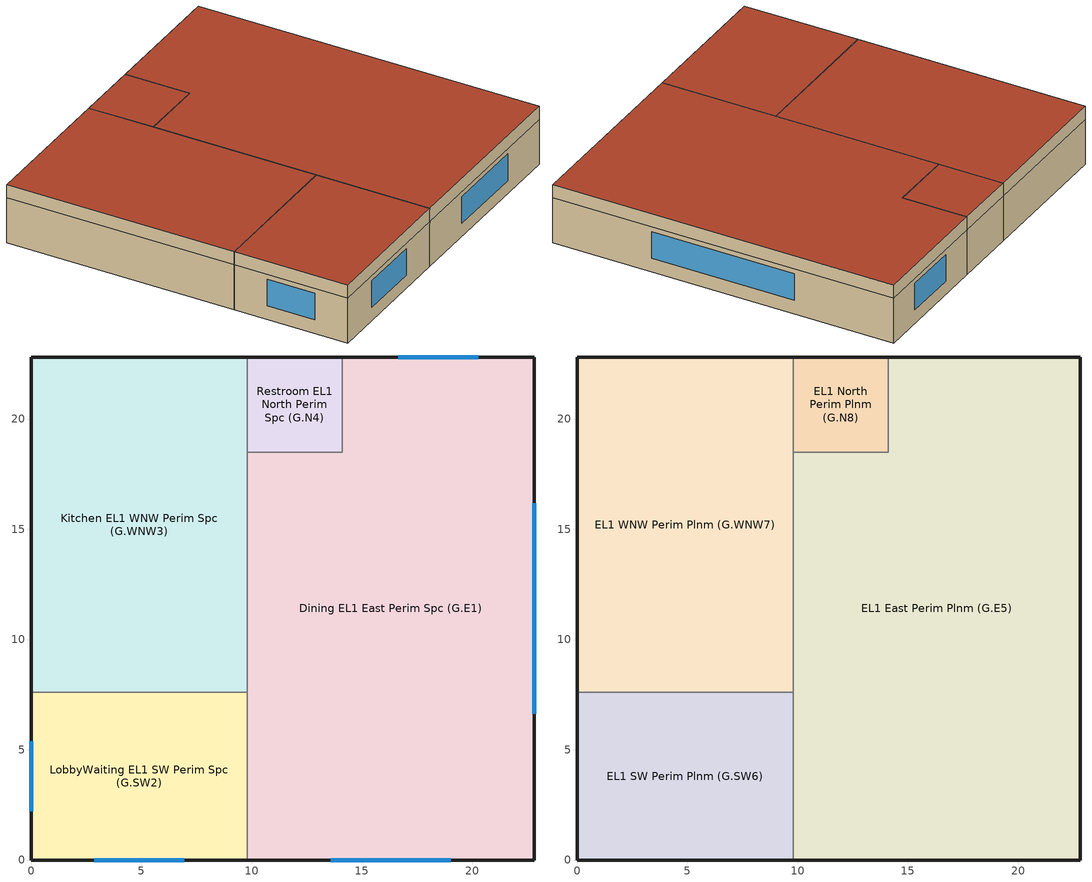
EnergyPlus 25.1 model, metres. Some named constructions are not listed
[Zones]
Dining EL1 East Perim Spc (G.E1)
 floor ground (EL1 Flr (G.E1.U1) SlabOnOrBelowGradeF073): 22.81,22.81 22.81,0 9.79,0 9.79,18.5 14.1,18.5 14.1,22.81 z0
 wall outside (Exterior Wall): 9.79,0 22.81,0 22.81,22.81 14.1,22.81 z0:3.05
 wall to Restroom EL1 North Perim Spc (G.N4) (Interior Wall): 14.1,22.81 14.1,18.5 9.79,18.5 z0:3.05
 wall to Kitchen EL1 WNW Perim Spc (G.WNW3) (Interior Wall): 9.79,18.5 9.79,7.6 z0:3.05
 wall to LobbyWaiting EL1 SW Perim Spc (G.SW2) (Interior Wall): 9.79,7.6 9.79,0 z0:3.05
 window (Exterior Window): 22.81,6.64 22.81,16.18 / 20.28,22.81 16.64,22.81 / 13.58,0 19.02,0 z0.91:2.74
Restroom EL1 North Perim Spc (G.N4)
 floor ground (EL1 Flr (G.N4.U4) SlabOnOrBelowGradeF073): 14.1,22.81 14.1,18.5 9.79,18.5 9.79,22.81 z0
 wall outside (Exterior Wall): 14.1,22.81 9.79,22.81 z0:3.05
 wall to Kitchen EL1 WNW Perim Spc (G.WNW3) (Interior Wall): 9.79,22.81 9.79,18.5 z0:3.05
LobbyWaiting EL1 SW Perim Spc (G.SW2)
 floor ground (EL1 Flr (G.SW2.U2) SlabOnOrBelowGradeF073): 9.79,7.6 9.79,0 0,0 0,7.6 z0
 wall outside (Exterior Wall): 0,7.6 0,0 9.79,0 z0:3.05
 wall to Kitchen EL1 WNW Perim Spc (G.WNW3) (Interior Wall): 9.79,7.6 0,7.6 z0:3.05
 window (Exterior Window): 2.85,0 6.94,0 / 0,5.39 0,2.21 z0.91:2.74
Kitchen EL1 WNW Perim Spc (G.WNW3)
 floor ground (EL1 Flr (G.WNW3.U3) SlabOnOrBelowGradeF073): 9.79,22.81 9.79,7.6 0,7.6 0,22.81 z0
 wall outside (Exterior Wall): 9.79,22.81 0,22.81 0,7.6 z0:3.05
EL1 East Perim Plnm (G.E5)
 floor to Dining EL1 East Perim Spc (G.E1) (Interior Floor): 22.81,22.81 22.81,0 9.79,0 9.79,18.5 14.1,18.5 14.1,22.81 z3.05
 wall outside (Exterior Wall): 9.79,0 22.81,0 22.81,22.81 14.1,22.81 z3.05:3.96
 wall to EL1 North Perim Plnm (G.N8) (Interior Wall): 14.1,22.81 14.1,18.5 9.79,18.5 z3.05:3.96
 wall to EL1 WNW Perim Plnm (G.WNW7) (Interior Wall): 9.79,18.5 9.79,7.6 z3.05:3.96
 wall to EL1 SW Perim Plnm (G.SW6) (Interior Wall): 9.79,7.6 9.79,0 z3.05:3.96
 roof outside (Exterior Roof): 22.81,0 22.81,22.81 14.1,22.81 14.1,18.5 9.79,18.5 9.79,0 z3.96
EL1 North Perim Plnm (G.N8)
 floor to Restroom EL1 North Perim Spc (G.N4) (Interior Floor): 14.1,22.81 14.1,18.5 9.79,18.5 9.79,22.81 z3.05
 wall outside (Exterior Wall): 14.1,22.81 9.79,22.81 z3.05:3.96
 wall to EL1 WNW Perim Plnm (G.WNW7) (Interior Wall): 9.79,22.81 9.79,18.5 z3.05:3.96
 roof outside (Exterior Roof): 14.1,18.5 14.1,22.81 9.79,22.81 9.79,18.5 z3.96
EL1 SW Perim Plnm (G.SW6)
 floor to LobbyWaiting EL1 SW Perim Spc (G.SW2) (Interior Floor): 9.79,7.6 9.79,0 0,0 0,7.6 z3.05
 wall outside (Exterior Wall): 0,7.6 0,0 9.79,0 z3.05:3.96
 wall to EL1 WNW Perim Plnm (G.WNW7) (Interior Wall): 9.79,7.6 0,7.6 z3.05:3.96
 roof outside (Exterior Roof): 9.79,0 9.79,7.6 0,7.6 0,0 z3.96
EL1 WNW Perim Plnm (G.WNW7)
 floor to Kitchen EL1 WNW Perim Spc (G.WNW3) (Interior Floor): 9.79,22.81 9.79,7.6 0,7.6 0,22.81 z3.05
 wall outside (Exterior Wall): 9.79,22.81 0,22.81 0,7.6 z3.05:3.96
 roof outside (Exterior Roof): 9.79,7.6 9.79,22.81 0,22.81 0,7.6 z3.96
[Construction:FfactorGroundFloor] F-Factor {W/m-K}=1.26344
Name | Area {m2} | PerimeterExposed {m}
EL1 Flr (G.E1.U1) SlabOnOrBelowGradeF073 | 278.606 | 44.556
EL1 Flr (G.N4.U4) SlabOnOrBelowGradeF073 | 18.6011 | 4.31289
EL1 Flr (G.SW2.U2) SlabOnOrBelowGradeF073 | 74.3692 | 17.3858
EL1 Flr (G.WNW3.U3) SlabOnOrBelowGradeF073 | 148.917 | 25.0027
[Zone] Multiplier=1
Dining EL1 East Perim Spc (G.E1); EL1 East Perim Plnm (G.E5); EL1 North Perim Plnm (G.N8); EL1 SW Perim Plnm (G.SW6); EL1 WNW Perim Plnm (G.WNW7); Kitchen EL1 WNW Perim Spc (G.WNW3); LobbyWaiting EL1 SW Perim Spc (G.SW2); Restroom EL1 North Perim Spc (G.N4)
